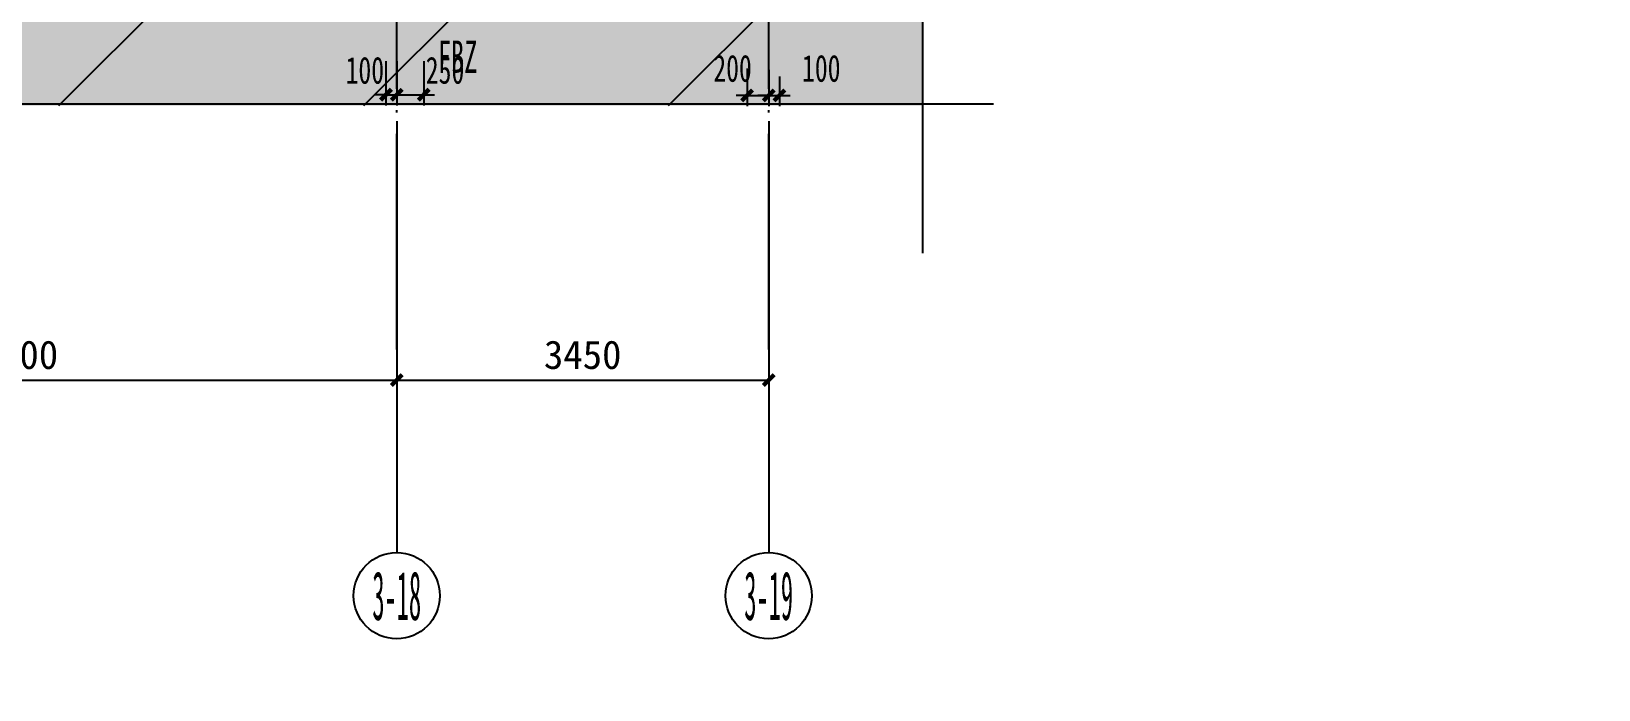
# Model space of a CAD drawing. Extents: x -3200781797 to -8106663, y 494714 to 1244925.
# Drawn here: x -8135740 to -8121201, y 514086 to 520191 of the extents above; entities that cross this region are included whole.
import ezdxf
from ezdxf.enums import TextEntityAlignment as Align
from ezdxf.xclip import XClip

# ---------------------------------------------------------------- set-up
doc = ezdxf.new("R2010")
doc.units = 0
doc.header["$LTSCALE"] = 1000
doc.header["$MEASUREMENT"] = 0
doc.header["$XCLIPFRAME"] = 0
doc.linetypes.add('3#-轴线$0$DOTE', pattern=[2.42, 2, -0.2, 0.02, -0.2])
doc.linetypes.add('DASH', pattern=[0.35, 0.25, -0.1])
doc.layers.get('Defpoints').update_dxf_attribs({"color": 30, "linetype": 'DASH'})
for name, color, linetype in [('3#-B1$0$S-SLAB-HOLE', 5, 'Continuous'), ('3#-轴线$0$3#-轴号$0$A-ANNO-AXIS-CIRC', 3, 'Continuous'), ('3#-轴线$0$3#-轴号$0$A-ANNO-AXIS-TEXT', 7, 'Continuous'), ('3#-轴线$0$3#-轴号$0$A-ANNO-DIMS', 3, 'Continuous'), ('3#-轴线$0$A-ANNO-DOTE', 10, '3#-轴线$0$DOTE'), ('3#-轴线$0$AXIS_TEXT', 7, 'Continuous'), ('3#4#5#模板$0$S-ANNO-TEXT', 7, 'Continuous'), ('3#4#5#模板$0$S-SLAB-TEXT', 120, 'Continuous'), ('3#4#5#模板$0$THIN', 7, 'Continuous'), ('DIM', 3, 'Continuous'), ('S-PC-FQ-WYQ', 4, 'Continuous'), ('S-WALL-BEAM-TEXT', 2, 'Continuous'), ('S-WALL-DIMS', 50, 'Continuous'), ('地库模板$0$HATCH', 254, 'Continuous'), ('地库模板$0$墙体$0$墙体$0$墙体$0$A-WALL-CONC', 40, 'Continuous')]:
    doc.layers.add(name, color=color, linetype=linetype)
doc.layers.add('地库模板$0$S-SLAB-LOWE-HATC', color=193, linetype='Continuous', lineweight=18)
doc.styles.add('3#-轴线$0$3#-轴号$0$_TCH_AXIS', font='')
doc.styles.add('3#-轴线$0$3#-轴号$0$_TCH_DIM_T3', font='')
doc.styles.add('3#-轴线$0$COMPLEX', font='COMPLEX')
doc.styles.add('TSSD_Dimension', font='', dxfattribs={"width": 0.7})
doc.styles.add('楷体', font='', dxfattribs={"width": 0.6})
doc.styles.get('3#-轴线$0$3#-轴号$0$_TCH_AXIS').set_extended_font_data('SimSun')
doc.styles.get('3#-轴线$0$3#-轴号$0$_TCH_DIM_T3').set_extended_font_data('SimSun')
doc.styles.get('TSSD_Dimension').set_extended_font_data('KaiTi_GB2312')
doc.styles.get('楷体').set_extended_font_data('KaiTi_GB2312')
doc.dimstyles.new('3#-轴线$0$3#-轴号$0$_TCH_ARCH&&100', dxfattribs={"dimtxt": 264.345992, "dimasz": 100, "dimexe": 250, "dimexo": 300, "dimgap": 100, "dimtad": 1, "dimdec": 0, "dimzin": 0, "dimdsep": 46, "dimtxsty": '3#-轴线$0$3#-轴号$0$_TCH_DIM_T3', "dimblk": '3#-轴线$0$3#-轴号$0$_ArchTick', "dimcen": 0.09, "dimclrt": 7, "dimazin": 2, "dimtfac": 1, "dimtdec": 0, "dimtix": 1, "dimtmove": 2, "dimatfit": 3, "dimfxl": 100, "dimtolj": 1, "dimtzin": 0, "dimarcsym": 0})
doc.dimstyles.new('TSSD_100_100', dxfattribs={"dimtxt": 250, "dimasz": 100, "dimexe": 100, "dimexo": 250, "dimgap": 100, "dimtad": 1, "dimdec": 0, "dimzin": 0, "dimdsep": 46, "dimtxsty": 'TSSD_Dimension', "dimblk": 'ARCHTICK', "dimcen": 0, "dimdle": 100, "dimclrt": 7, "dimadec": 0, "dimazin": 0, "dimtfac": 1, "dimtdec": 0, "dimtix": 1, "dimtmove": 2, "dimatfit": 3, "dimfxl": 1, "dimtolj": 1, "dimtzin": 0, "dimarcsym": 0})

# ---------------------------------------------------------------- blocks, each defined once
blk = doc.blocks.new('xpl-3#')
at = {"layer": 'S-WALL-BEAM-TEXT', "style": '楷体', "width": 0.6}
blk.add_text('FBZ', height=300, dxfattribs=at).set_placement((-8126383, 462643))
blk = doc.blocks.new('_ArchTick')
at = {"color": 0, "linetype": 'ByBlock', "const_width": 0.4}
blk.add_lwpolyline([(-0.5, -0.5), (0.5, 0.5)], dxfattribs=at)
blk = doc.blocks.new('*D884')
at = {"layer": 'Defpoints', "color": 0, "transparency": 16777216}
for p in [(79450, -113832), (79650, -113844), (79650, -114331)]:
    blk.add_point(p, dxfattribs=at)
at = {"layer": 'DIM', "color": 0, "lineweight": -2, "transparency": 16777216}
for p, q in [((79450, -114082), (79450, -114431)), ((79650, -114094), (79650, -114431)), ((79450, -114331), (79350, -114331)), ((79450, -114331), (79650, -114331)), ((79650, -114331), (79750, -114331))]:
    blk.add_line(p, q, dxfattribs=at)
at = {"layer": 'DIM', "color": 0, "lineweight": -2, "transparency": 16777216, "xscale": 100, "yscale": 100, "zscale": 100}
blk.add_blockref('_ArchTick', (79450, -114331), dxfattribs=at)
at = {"layer": 'DIM', "color": 0, "lineweight": -2, "transparency": 16777216, "xscale": 100, "yscale": 100, "zscale": 100, "rotation": 180}
blk.add_blockref('_ArchTick', (79650, -114331), dxfattribs=at)
at = {"layer": 'DIM', "color": 7, "transparency": 16777216, "insert": (79315, -114081), "char_height": 250, "attachment_point": 5, "style": 'TSSD_Dimension'}
blk.add_mtext('\\A1;200', dxfattribs=at)
blk = doc.blocks.new('*D885')
at = {"layer": 'Defpoints', "color": 0, "transparency": 16777216}
for p in [(79650, -113844), (79750, -113905), (79750, -114331)]:
    blk.add_point(p, dxfattribs=at)
at = {"layer": 'DIM', "color": 0, "lineweight": -2, "transparency": 16777216}
for p, q in [((79650, -114094), (79650, -114431)), ((79750, -114155), (79750, -114431)), ((79650, -114331), (79550, -114331)), ((79650, -114331), (79750, -114331)), ((79750, -114331), (79850, -114331))]:
    blk.add_line(p, q, dxfattribs=at)
at = {"layer": 'DIM', "color": 0, "lineweight": -2, "transparency": 16777216, "xscale": 100, "yscale": 100, "zscale": 100}
blk.add_blockref('_ArchTick', (79650, -114331), dxfattribs=at)
at = {"layer": 'DIM', "color": 0, "lineweight": -2, "transparency": 16777216, "xscale": 100, "yscale": 100, "zscale": 100, "rotation": 180}
blk.add_blockref('_ArchTick', (79750, -114331), dxfattribs=at)
at = {"layer": 'DIM', "color": 7, "transparency": 16777216, "insert": (80138, -114081), "char_height": 250, "attachment_point": 5, "style": 'TSSD_Dimension'}
blk.add_mtext('\\A1;100', dxfattribs=at)
blk = doc.blocks.new('*D890')
at = {"layer": 'Defpoints', "color": 0, "transparency": 16777216}
for p in [(76200, -113764), (76450, -113764), (76450, -114324)]:
    blk.add_point(p, dxfattribs=at)
at = {"layer": 'DIM', "color": 0, "lineweight": -2, "transparency": 16777216}
for p, q in [((76200, -114014), (76200, -114424)), ((76450, -114014), (76450, -114424)), ((76100, -114324), (76550, -114324))]:
    blk.add_line(p, q, dxfattribs=at)
at = {"layer": 'DIM', "color": 0, "lineweight": -2, "transparency": 16777216, "xscale": 100, "yscale": 100, "zscale": 100, "rotation": 180}
blk.add_blockref('_ArchTick', (76200, -114324), dxfattribs=at)
at = {"layer": 'DIM', "color": 0, "lineweight": -2, "transparency": 16777216, "xscale": 100, "yscale": 100, "zscale": 100}
blk.add_blockref('_ArchTick', (76450, -114324), dxfattribs=at)
at = {"layer": 'DIM', "color": 7, "transparency": 16777216, "insert": (76648, -114099), "char_height": 250, "attachment_point": 5, "style": 'TSSD_Dimension'}
blk.add_mtext('\\A1;250', dxfattribs=at)
blk = doc.blocks.new('*D896')
at = {"layer": 'Defpoints', "color": 0, "transparency": 16777216}
for p in [(76100, -113764), (76200, -113764), (76200, -114324)]:
    blk.add_point(p, dxfattribs=at)
at = {"layer": 'DIM', "color": 0, "lineweight": -2, "transparency": 16777216}
for p, q in [((76100, -114014), (76100, -114424)), ((76200, -114014), (76200, -114424)), ((76100, -114324), (76000, -114324)), ((76100, -114324), (76200, -114324)), ((76200, -114324), (76300, -114324))]:
    blk.add_line(p, q, dxfattribs=at)
at = {"layer": 'DIM', "color": 0, "lineweight": -2, "transparency": 16777216, "xscale": 100, "yscale": 100, "zscale": 100}
blk.add_blockref('_ArchTick', (76100, -114324), dxfattribs=at)
at = {"layer": 'DIM', "color": 0, "lineweight": -2, "transparency": 16777216, "xscale": 100, "yscale": 100, "zscale": 100, "rotation": 180}
blk.add_blockref('_ArchTick', (76200, -114324), dxfattribs=at)
at = {"layer": 'DIM', "color": 7, "transparency": 16777216, "insert": (75904, -114099), "char_height": 250, "attachment_point": 5, "style": 'TSSD_Dimension'}
blk.add_mtext('\\A1;100', dxfattribs=at)
blk = doc.blocks.new('3#-轴线$0$_AXISO')
blk.add_circle((0, 0), 0.5)
at = {"layer": '3#-轴线$0$AXIS_TEXT', "style": '3#-轴线$0$COMPLEX', "width": 1.041667}
blk.add_attdef('A', text='', height=0.56, dxfattribs=at).set_placement((-0.25, -0.28), (0.25, -0.28), align=Align.FIT)
blk = doc.blocks.new('3#-轴线$0$3#-轴号$0$_ArchTick')
at = {"color": 0, "linetype": 'ByBlock', "const_width": 0.4}
blk.add_lwpolyline([(-0.5, -0.5), (0.5, 0.5)], dxfattribs=at)
blk = doc.blocks.new('*D2032')
at = {"layer": '3#-轴线$0$3#-轴号$0$A-ANNO-DIMS', "color": 0, "lineweight": -2, "transparency": 16777216}
for p, q in [((31350, -15882), (31350, -16632)), ((38350, -15882), (38350, -16632)), ((31350, -16382), (38350, -16382))]:
    blk.add_line(p, q, dxfattribs=at)
at = {"layer": 'Defpoints', "color": 0, "transparency": 16777216}
for p in [(31350, -15582), (38350, -15582), (38350, -16382)]:
    blk.add_point(p, dxfattribs=at)
at = {"layer": '3#-轴线$0$3#-轴号$0$A-ANNO-DIMS', "color": 0, "lineweight": -2, "transparency": 16777216, "xscale": 100, "yscale": 100, "zscale": 100, "rotation": 180}
blk.add_blockref('3#-轴线$0$3#-轴号$0$_ArchTick', (31350, -16382), dxfattribs=at)
at = {"layer": '3#-轴线$0$3#-轴号$0$A-ANNO-DIMS', "color": 0, "lineweight": -2, "transparency": 16777216, "xscale": 100, "yscale": 100, "zscale": 100}
blk.add_blockref('3#-轴线$0$3#-轴号$0$_ArchTick', (38350, -16382), dxfattribs=at)
at = {"layer": '3#-轴线$0$3#-轴号$0$A-ANNO-DIMS', "color": 7, "transparency": 16777216, "insert": (34850, -16149), "char_height": 264.3, "attachment_point": 5, "style": '3#-轴线$0$3#-轴号$0$_TCH_DIM_T3'}
blk.add_mtext('\\A1;7000', dxfattribs=at)
blk = doc.blocks.new('*D2033')
at = {"layer": '3#-轴线$0$3#-轴号$0$A-ANNO-DIMS', "color": 0, "lineweight": -2, "transparency": 16777216}
for p, q in [((38350, -15882), (38350, -16632)), ((41800, -15882), (41800, -16632)), ((38350, -16382), (41800, -16382))]:
    blk.add_line(p, q, dxfattribs=at)
at = {"layer": 'Defpoints', "color": 0, "transparency": 16777216}
for p in [(38350, -15582), (41800, -15582), (41800, -16382)]:
    blk.add_point(p, dxfattribs=at)
at = {"layer": '3#-轴线$0$3#-轴号$0$A-ANNO-DIMS', "color": 0, "lineweight": -2, "transparency": 16777216, "xscale": 100, "yscale": 100, "zscale": 100, "rotation": 180}
blk.add_blockref('3#-轴线$0$3#-轴号$0$_ArchTick', (38350, -16382), dxfattribs=at)
at = {"layer": '3#-轴线$0$3#-轴号$0$A-ANNO-DIMS', "color": 0, "lineweight": -2, "transparency": 16777216, "xscale": 100, "yscale": 100, "zscale": 100}
blk.add_blockref('3#-轴线$0$3#-轴号$0$_ArchTick', (41800, -16382), dxfattribs=at)
at = {"layer": '3#-轴线$0$3#-轴号$0$A-ANNO-DIMS', "color": 7, "transparency": 16777216, "insert": (40075, -16149), "char_height": 264.3, "attachment_point": 5, "style": '3#-轴线$0$3#-轴号$0$_TCH_DIM_T3'}
blk.add_mtext('\\A1;3450', dxfattribs=at)
blk = doc.blocks.new('地库模板$0$B1墙')
at = {"layer": '地库模板$0$S-SLAB-LOWE-HATC'}
h = blk.add_hatch(dxfattribs=at)
h.set_pattern_fill('HEX', color=256, scale=150)
h.set_pattern_definition([(0, (4200.1, -94190.1), (0, 824.889), [476.25, -952.5]), (120, (4200.1, -94190.1), (-714.375, -412.4445), [476.25, -952.5]), (60, (4676.3, -94190.1), (-714.375, 412.4445), [476.25, -952.5])])
h.paths.add_polyline_path([(83900, -73090), (83900, -60590), (76700, -60590), (76700, -57940), (69050, -57940), (69050, -60590), (62250, -60590), (62250, -62540), (60050, -62540), (60050, -67090), (59250, -67090), (59250, -68790), (57451, -68790), (57450, -70791), (46250, -70791), (46250, -67691), (43600, -67691), (43600, -70791), (28300, -70791), (28300, -67691), (25650, -67691), (25650, -70790), (14950, -70790), (14950, -64040), (12951, -64040), (12951, -62190), (11300, -62190), (11300, -60390), (6300, -60390), (6300, -63490), (4200, -63490), (4200, -94190), (30500, -94190), (30500, -87190), (58400, -87189), (58400, -85990), (61200, -85990), (61200, -82790), (70400, -82790), (70400, -82190), (73800, -82190), (73800, -82790), (82300, -82790), (82300, -96450), (107150, -96450), (107150, -89500), (149100, -89500), (149100, -74390), (147500, -74390), (147500, -72590), (147250, -72590), (147250, -70790), (136500, -70790), (136500, -69290), (133850, -69290), (133850, -70790), (126000, -70790), (126000, -73090), (118150, -73090), (118150, -69990), (115500, -69990), (115500, -73090), (97250, -73090), (97250, -69990), (94600, -69990), (94600, -73090)])
blk = doc.blocks.new('地库模板')
at = {"layer": '地库模板$0$HATCH'}
h = blk.add_hatch(dxfattribs=at)
h.set_pattern_fill('METAL', color=256, scale=500, style=0)
h.set_pattern_definition([(45, (0, 0), (-1414.2135624, 1414.2135624), [])])
h.paths.add_polyline_path([(525942550, 299507560), (525942550, 299505261), (525942250, 299505261), (525942250, 299495060), (525932150, 299495060), (525932150, 299498160), (525928900, 299498160), (525928900, 299495060), (525914200, 299495060), (525914200, 299495060), (525914200, 299498160), (525910950, 299498160), (525910950, 299495060), (525910950, 299495060), (525900850, 299495060), (525900850, 299505461), (525900550, 299505461), (525900550, 299469960), (525946800, 299469960), (525946800, 299472910), (525944000, 299472910), (525944000, 299478061), (525944300, 299478061), (525944300, 299479261), (525947100, 299479261), (525947100, 299482461), (525956400, 299482461), (525956400, 299482861), (525959000, 299482861), (525959000, 299482461), (525967600, 299482461), (525967600, 299469960), (526035000, 299469960), (526035000, 299507261), (526032801, 299507246), (526032801, 299495045), (526022400, 299495060), (526022400, 299496561), (526019150, 299496561), (526019150, 299495060), (526011300, 299495060), (526011300, 299492811), (526004050, 299492811), (526004050, 299495861), (526000800, 299495861), (526000800, 299492761), (525983150, 299492761), (525983150, 299495861), (525979900, 299495861), (525979900, 299492761), (525969800, 299492761), (525969800, 299505261), (525978150, 299505262), (525978150, 299510211), (525981250, 299510211), (525981250, 299505261), (525999050, 299505261), (525999050, 299510211), (526002150, 299510211), (526002150, 299505261), (526012400, 299505261), (526012400, 299507561), (526021100, 299507561), (526021100, 299510450), (526021100, 299510656), (526021100, 299510660), (526021100, 299511211), (526022650, 299511211), (526024150, 299511211), (526024150, 299507801), (526024150, 299507801), (526024150, 299507562), (526035000, 299507461), (526032800, 299558251), (526012200, 299558251), (526012200, 299560451), (525961900, 299560451), (525961900, 299574951), (525946350, 299574951), (525946350, 299560451), (525900550, 299560451), (525900550, 299507560), (525909100, 299507561), (525909100, 299510610), (525912950, 299510610), (525912950, 299507560), (525930150, 299507560), (525930150, 299510610), (525933950, 299510610), (525933950, 299507560)])
at = {"layer": '地库模板$0$墙体$0$墙体$0$墙体$0$A-WALL-CONC'}
blk.add_blockref('地库模板$0$B1墙', (525885600, 299565551), dxfattribs=at)
blk = doc.blocks.new('Q-BIM')
at = {"layer": 'DIM'}
for base, p1, p2, picture, middle in [((76200, -114324.5), (76100, -113763.7), (76200, -113763.7), '*D896', (75904.4, -114099.5)), ((76450, -114324.5), (76200, -113763.7), (76450, -113763.7), '*D890', (76648.4, -114099.5)), ((79650, -114331.2), (79450, -113832), (79650, -113843.5), '*D884', (79315.3, -114081.2)), ((79750, -114331.2), (79650, -113843.5), (79750, -113904.9), '*D885', (80138.1, -114081.2))]:
    dim = blk.add_linear_dim(base=base, p1=p1, p2=p2, dimstyle='TSSD_100_100', dxfattribs=at)
    dim.commit()
    dim.dimension.update_dxf_attribs({"geometry": picture, "text_midpoint": middle, "dimtype": 128})
blk = doc.blocks.new('3#-轴线$0$3#-轴号')
at = {"layer": '3#-轴线$0$3#-轴号$0$A-ANNO-AXIS-CIRC'}
for p, q in [((38350, -13981.5), (38350, -17981.5)), ((41800, -13981.5), (41800, -17981.5))]:
    blk.add_line(p, q, dxfattribs=at)
ref = blk.add_blockref('3#-轴线$0$_AXISO', (38350, -18381.5), dxfattribs=dict(at, xscale=800, yscale=800, zscale=800))
ref.add_attrib('A', '3-18', dxfattribs={"layer": '3#-轴线$0$3#-轴号$0$A-ANNO-AXIS-TEXT', "height": 452.55, "style": '3#-轴线$0$3#-轴号$0$_TCH_AXIS', "width": 0.349609}).set_placement((38123.7, -18607.8), (38576.3, -18607.8), align=Align.FIT)
ref = blk.add_blockref('3#-轴线$0$_AXISO', (41800, -18381.5), dxfattribs=dict(at, xscale=800, yscale=800, zscale=800))
ref.add_attrib('A', '3-19', dxfattribs={"layer": '3#-轴线$0$3#-轴号$0$A-ANNO-AXIS-TEXT', "height": 452.55, "style": '3#-轴线$0$3#-轴号$0$_TCH_AXIS', "width": 0.349609}).set_placement((41573.7, -18607.8), (42026.3, -18607.8), align=Align.FIT)
at = {"layer": '3#-轴线$0$3#-轴号$0$A-ANNO-DIMS'}
for p1, p2, picture, middle in [((31350, -15581.5), (38350, -15581.5), '*D2032', (34850, -16149.3)), ((38350, -15581.5), (41800, -15581.5), '*D2033', (40075, -16149.3))]:
    dim = blk.add_aligned_dim(p1=p1, p2=p2, distance=-800, dimstyle='3#-轴线$0$3#-轴号$0$_TCH_ARCH&&100', dxfattribs=at)
    dim.commit()
    dim.dimension.update_dxf_attribs({"geometry": picture, "text_midpoint": middle})
blk = doc.blocks.new('3#-轴线')
at = {"layer": '3#-轴线$0$A-ANNO-DOTE'}
for points in [[(41800, -16100), (41800, 5500)], [(38350, -16100), (38350, -3200)]]:
    blk.add_lwpolyline(points, dxfattribs=at)
blk.add_blockref('3#-轴线$0$3#-轴号', (0, 0))
blk = doc.blocks.new('3#-B1')
at = {"layer": '3#-B1$0$S-SLAB-HOLE'}
blk.add_blockref('3#-轴线', (0, 0), dxfattribs=at)

msp = doc.modelspace()

# ---------------------------------------------------------------- linework, layer by layer
at = {"layer": '3#4#5#模板$0$THIN'}
for points in [[(-8127470.9, 518134.1), (-8127470.9, 527763.6), (-8127690.9, 527833.6), (-8127250.9, 527953.6), (-8127470.9, 528023.6), (-8127470.9, 537653.1)], [(-8172723.9, 519520.1), (-8149900.1, 519520.1), (-8149830.1, 519740.1), (-8149710.1, 519300.1), (-8149640.1, 519520.1), (-8126816.2, 519520.1)]]:
    msp.add_lwpolyline(points, dxfattribs=at)

# ---------------------------------------------------------------- block references
at = {"layer": '3#4#5#模板$0$S-ANNO-TEXT'}
msp.add_blockref('3#-B1', (-8170700.4, 533339.4), dxfattribs=at)
at = {"layer": '3#4#5#模板$0$S-SLAB-TEXT'}
ref = msp.add_blockref('地库模板', (-534071350.1, -298974120.7), dxfattribs=at)
XClip(ref).set_block_clipping_path([(525899461.1018211246, 299493622.6433330774), (525943879.1367251873, 299511172.5628080368)])
at = {"layer": 'S-PC-FQ-WYQ'}
msp.add_blockref('xpl-3#', (-5586.2, 57163.2), dxfattribs=at)
at = {"layer": 'S-WALL-DIMS'}
msp.add_blockref('Q-BIM', (-8208550.4, 633927.7), dxfattribs=at)

doc.saveas('drawing.dxf')
